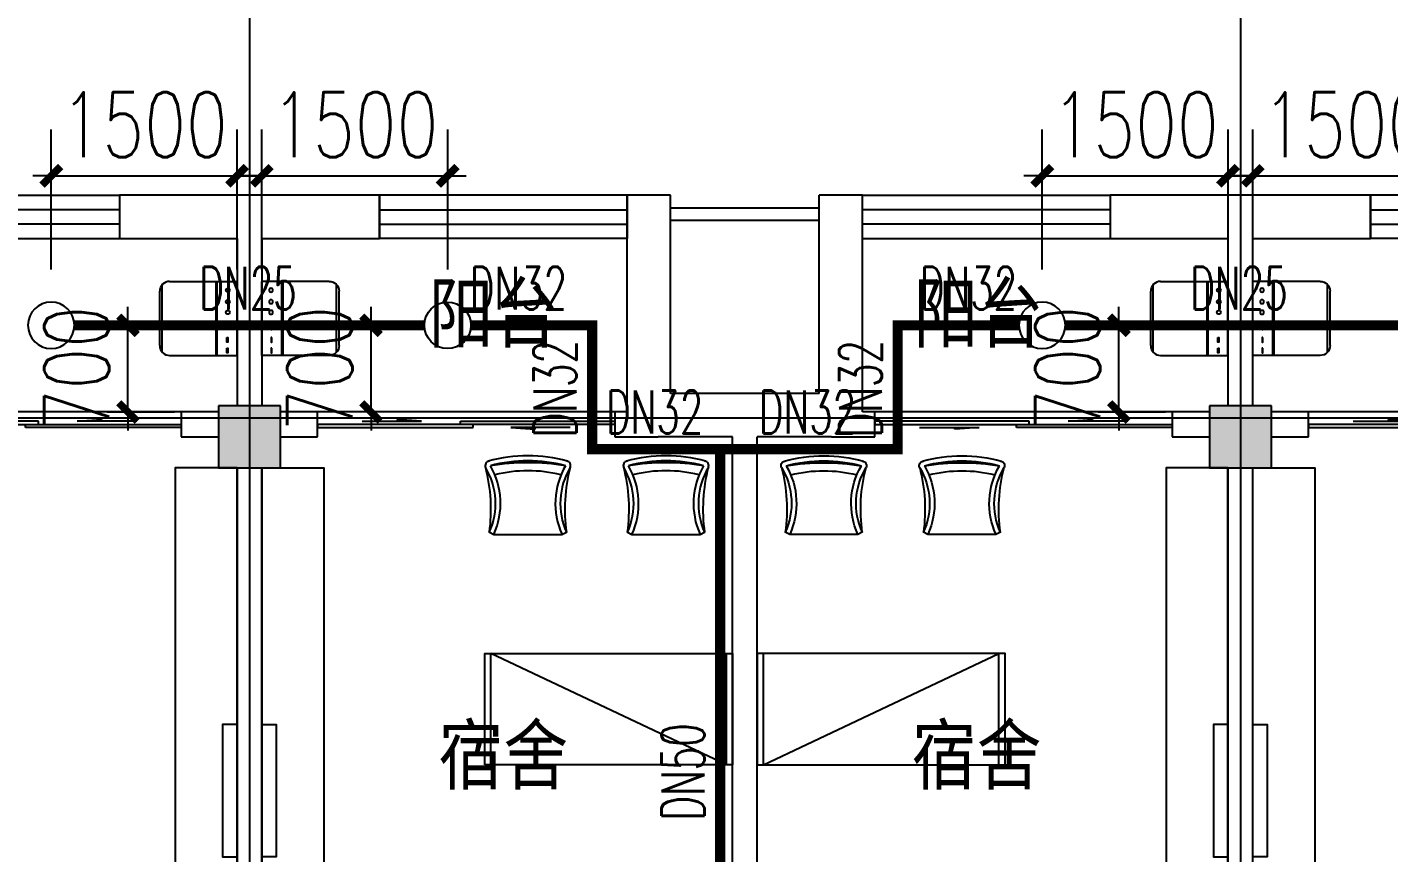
# Model space of a CAD drawing. Extents: x 0 to 2838408, y -923048 to 203859.
# Drawn here: x 2754969 to 2765960, y -334685 to -328018 of the extents above; entities that cross this region are included whole.
import ezdxf

# ---------------------------------------------------------------- set-up
doc = ezdxf.new("R2010")
doc.units = 0
doc.header["$LTSCALE"] = 1000
for name, color, linetype in [('A-Fixt', 81, 'Continuous'), ('COLUMN', 9, 'Continuous'), ('DOTE', 8, 'Continuous'), ('E2-栏杆', 92, 'Continuous'), ('EQUIP_喷头', 7, 'Continuous'), ('PIPE-喷淋', 6, 'Continuous'), ('PUB_HATCH', 8, 'Continuous'), ('PUB_TEXT', 7, 'Continuous'), ('TEXT_喷淋', 7, 'Continuous'), ('TWT_DIM', 3, 'Continuous'), ('WALL', 9, 'Continuous'), ('WINDOW', 4, 'Continuous'), ('XREF', 8, 'Continuous'), ('配景', 3, 'Continuous')]:
    doc.layers.add(name, color=color, linetype=linetype)
doc.styles.add('_TCH_DIM_T3', font='SIMPLEX', dxfattribs={"width": 0.75, "bigfont": 'HZTXT'})
doc.styles.add('_TWT_PIPEDN', font='SIMPLEX', dxfattribs={"width": 0.8, "height": 2.3, "bigfont": 'HZTXT'})
doc.styles.get("Standard").update_dxf_attribs({"font": 'geniso.shx', "bigfont": 'hztxt.shx'})
doc.dimstyles.new('_TWT_ARCH&&150', dxfattribs={"dimtxt": 525, "dimasz": 150, "dimexe": 375, "dimexo": 450, "dimgap": 150, "dimtad": 1, "dimdec": 0, "dimzin": 0, "dimdsep": 46, "dimtxsty": '_TCH_DIM_T3', "dimblk": 'ARCHTICK', "dimcen": 0.09, "dimclrt": 7, "dimazin": 2, "dimtfac": 1, "dimtdec": 0, "dimtix": 1, "dimtmove": 2, "dimatfit": 3, "dimfxl": 1, "dimtolj": 1, "dimtzin": 0, "dimarcsym": 0})

# ---------------------------------------------------------------- blocks, each defined once
blk = doc.blocks.new('单人床')
at = {"layer": 'A-Fixt'}
for p, q in [((47774, 13973), (48674, 13973)), ((47774, 12073), (48674, 13973)), ((47774, 12073), (48674, 12073))]:
    blk.add_line(p, q, dxfattribs=at)
blk.add_lwpolyline([(47774, 14023), (48674, 14023), (48674, 12023), (47774, 12023), (47774, 14023)], dxfattribs=at)
blk = doc.blocks.new('CH_AP01')
for p, q in [((-311, 17), (-275, 0)), ((-275, 0), (275, 0)), ((275, 0), (311, 17))]:
    blk.add_line(p, q)
for centre, radius, start, end in [((-307, 555), 37.8, 100.1859, 202.8359), ((0, -579), 1213, 74.7104, 105.2896), ((0, -579), 1173, 75.0287, 104.9713), ((0, -1278), 1857, 80.611, 99.389), ((-824, 250), 603, 335.5038, 30.2691), ((824, 250), 603, 149.7309, 204.4962), ((307, 555), 37.8, 337.1641, 79.8141), ((-1658, 202), 1360, 352.1659, 14.4283), ((-824, 250), 563, 335.5038, 31.0903), ((0, -579), 1093, 75.8767, 104.1233), ((824, 250), 563, 148.9097, 204.4962), ((1658, 202), 1360, 165.5717, 187.8341)]:
    blk.add_arc(centre, radius, start, end)
blk = doc.blocks.new('A$C61295E98')
at = {"color": 3}
for p, q in [((544, 598), (0, 598)), ((0, 598), (0, 0)), ((161, 598), (161, 0)), ((170, 0), (170, 598)), ((603, 572), (603, 26)), ((624, 518), (624, 80)), ((544, 0), (0, 0))]:
    blk.add_line(p, q, dxfattribs=at)
for points in [[(82, 540), (75, 540), (75, 577), (82, 577)], [(82, 453), (75, 453), (75, 490), (82, 490)], [(82, 353), (75, 353), (75, 389), (82, 389)]]:
    blk.add_lwpolyline(points, close=True, dxfattribs=at)
for centre in [(74, 250), (74, 164), (74, 71)]:
    blk.add_circle(centre, 15.7, dxfattribs=at)
for centre, start, end in [((544, 518), 360, 90), ((544, 80), 270, 0)]:
    blk.add_arc(centre, 80, start, end, dxfattribs=at)
blk = doc.blocks.new('宿舍')
at = {"layer": 'A-Fixt'}
for p, q in [((47854, 13802), (48354, 15702)), ((48354, 13802), (47854, 15702)), ((47854, 13802), (48354, 13802))]:
    blk.add_line(p, q, dxfattribs=at)
for points in [[(47854, 8602), (48354, 8602), (48354, 15702), (47854, 15702)], [(47854, 10676), (47970, 10676), (47970, 11743), (47854, 11743)]]:
    blk.add_lwpolyline(points, close=True, dxfattribs=at)
at = {"xscale": -1, "rotation": 90}
for p in [(63677, 60475), (63677, 58775)]:
    blk.add_blockref('单人床', p, dxfattribs=at)
at = {"layer": 'A-Fixt', "xscale": -1, "rotation": 180}
for p in [(50002, 9140), (51117, 9140)]:
    blk.add_blockref('CH_AP01', p, dxfattribs=at)
at = {"layer": '配景', "color": 252}
blk.add_blockref('A$C61295E98', (47854, 7097), dxfattribs=at)
blk = doc.blocks.new('$WINLIB2D$00000001')
at = {"color": 0}
for points in [[(-0.5, 0.5), (-0.5, -0.5)], [(-0.5, 0.5), (0.5, 0.5)], [(0.5, -0.5), (0.5, 0.5)], [(0.5, 0.1667), (-0.5, 0.1667)], [(0.5, -0.1667), (-0.5, -0.1667)], [(-0.5, -0.5), (0.5, -0.5)]]:
    blk.add_lwpolyline(points, dxfattribs=at)
blk = doc.blocks.new('$DorLib2D$00000131')
at = {"color": 0, "linetype": 'Continuous'}
for p, q in [((0.15, 0.125), (0.2319, 0.1973)), ((0.2319, 0.1973), (0.2319, 0.125)), ((-0.5, 0.125), (-0.5, 0)), ((0.0192, 0.125), (-0.5, 0.125)), ((0.0192, 0), (0.0192, 0.125)), ((0.35, 0.125), (0.15, 0.125)), ((-0.5, 0), (0.0192, 0)), ((-0.024, 0), (0.5, 0)), ((-0.024, -0.125), (-0.024, 0)), ((0.5, 0), (0.5, -0.125)), ((-0.35, -0.125), (-0.15, -0.125)), ((-0.2319, -0.1973), (-0.2319, -0.125)), ((-0.15, -0.125), (-0.2319, -0.1973)), ((0.5, -0.125), (-0.024, -0.125))]:
    blk.add_line(p, q, dxfattribs=at)
blk = doc.blocks.new('2F1')
at = {"layer": 'PUB_HATCH'}
for points in [[(2420466.7, -331075.2), (2420466.7, -331575.2), (2420966.7, -331575.2), (2420966.7, -331075.2)], [(2428466.7, -331075.2), (2428466.7, -331575.2), (2428966.7, -331575.2), (2428966.7, -331075.2)]]:
    blk.add_hatch(color=256, dxfattribs=at).paths.add_polyline_path(points)
at = {"layer": 'COLUMN'}
for p, q in [((2420466.7, -331075.2), (2420466.7, -331575.2)), ((2420966.7, -331075.2), (2420466.7, -331075.2)), ((2420966.7, -331575.2), (2420966.7, -331075.2)), ((2428466.7, -331075.2), (2428466.7, -331575.2)), ((2428966.7, -331075.2), (2428466.7, -331075.2)), ((2428966.7, -331575.2), (2428966.7, -331075.2)), ((2420466.7, -331575.2), (2420966.7, -331575.2)), ((2428466.7, -331575.2), (2428966.7, -331575.2))]:
    blk.add_line(p, q, dxfattribs=at)
at = {"layer": 'DOTE'}
for p, q in [((2420716.7, -327575.2), (2420716.7, -410775.2)), ((2428716.7, -327575.2), (2428716.7, -410775.2)), ((2453916.7, -331175.2), (2343216.7, -331175.2)), ((2453916.7, -331175.2), (2343216.7, -331175.2))]:
    blk.add_line(p, q, dxfattribs=at)
at = {"layer": 'E2-栏杆'}
for points in [[(2424116.7, -329475.2), (2425316.7, -329475.2)], [(2424116.7, -329575.2), (2425316.7, -329575.2)]]:
    blk.add_lwpolyline(points, dxfattribs=at)
at = {"layer": 'WALL'}
for p, q in [((2420716.7, -329375.2), (2419666.7, -329375.2)), ((2419666.7, -329375.2), (2419666.7, -329725.2)), ((2421766.7, -329375.2), (2420716.7, -329375.2)), ((2421766.7, -329725.2), (2421766.7, -329375.2)), ((2424116.7, -329375.2), (2423766.7, -329375.2)), ((2423766.7, -329375.2), (2423766.7, -329725.2)), ((2424116.7, -330975.2), (2424116.7, -329375.2)), ((2425316.7, -330975.2), (2425316.7, -329375.2)), ((2425666.7, -329375.2), (2425316.7, -329375.2)), ((2425666.7, -329725.2), (2425666.7, -329375.2)), ((2428716.7, -329375.2), (2427666.7, -329375.2)), ((2427666.7, -329375.2), (2427666.7, -329725.2)), ((2429766.7, -329375.2), (2428716.7, -329375.2)), ((2429766.7, -329725.2), (2429766.7, -329375.2)), ((2419666.7, -329725.2), (2420616.7, -329725.2)), ((2420616.7, -329725.2), (2420616.7, -331075.2)), ((2420816.7, -329725.2), (2421766.7, -329725.2)), ((2420816.7, -329725.2), (2420816.7, -331075.2)), ((2423766.7, -331125.2), (2423766.7, -329725.2)), ((2425666.7, -331125.2), (2425666.7, -329725.2)), ((2427666.7, -329725.2), (2428616.7, -329725.2)), ((2428616.7, -331075.2), (2428616.7, -329725.2)), ((2428816.7, -329725.2), (2429766.7, -329725.2)), ((2428816.7, -331075.2), (2428816.7, -329725.2)), ((2424716.7, -330975.2), (2424116.7, -330975.2)), ((2425316.7, -330975.2), (2424716.7, -330975.2)), ((2420466.7, -331125.2), (2420166.7, -331125.2)), ((2420166.7, -331125.2), (2420166.7, -331325.2)), ((2421266.7, -331125.2), (2420966.7, -331125.2)), ((2421266.7, -331325.2), (2421266.7, -331125.2)), ((2423766.7, -331125.2), (2423666.7, -331125.2)), ((2423666.7, -331125.2), (2423666.7, -331325.2)), ((2425766.7, -331125.2), (2425666.7, -331125.2)), ((2425766.7, -331325.2), (2425766.7, -331125.2)), ((2428466.7, -331125.2), (2428166.7, -331125.2)), ((2428166.7, -331125.2), (2428166.7, -331325.2)), ((2429266.7, -331125.2), (2428966.7, -331125.2)), ((2429266.7, -331325.2), (2429266.7, -331125.2)), ((2420166.7, -331325.2), (2420466.7, -331325.2)), ((2420966.7, -331325.2), (2421266.7, -331325.2)), ((2423666.7, -331325.2), (2424016.7, -331325.2)), ((2424616.7, -331325.2), (2424016.7, -331325.2)), ((2424616.7, -336275.2), (2424616.7, -331325.2)), ((2425416.7, -331325.2), (2424816.7, -331325.2)), ((2424816.7, -336275.2), (2424816.7, -331325.2)), ((2425416.7, -331325.2), (2425766.7, -331325.2)), ((2428166.7, -331325.2), (2428466.7, -331325.2)), ((2428966.7, -331325.2), (2429266.7, -331325.2)), ((2420616.7, -331575.2), (2420616.7, -336275.2)), ((2420816.7, -331575.2), (2420816.7, -336275.2)), ((2428616.7, -336275.2), (2428616.7, -331575.2)), ((2428816.7, -336275.2), (2428816.7, -331575.2))]:
    blk.add_line(p, q, dxfattribs=at)
at = {"layer": 'WINDOW'}
for p, q in [((2420166.7, -331125.2), (2417766.7, -331125.2)), ((2423666.7, -331125.2), (2421266.7, -331125.2)), ((2428166.7, -331125.2), (2425766.7, -331125.2)), ((2431666.7, -331125.2), (2429266.7, -331125.2))]:
    blk.add_line(p, q, dxfattribs=at)
at = {"rotation": 180}
for p in [(2468470.6, -322973.6), (2476470.6, -322973.6)]:
    blk.add_blockref('宿舍', p, dxfattribs=at)
at = {"xscale": -1, "rotation": 180}
for p in [(2372962.9, -322973.6), (2380962.9, -322973.6)]:
    blk.add_blockref('宿舍', p, dxfattribs=at)
at = {"layer": 'WINDOW', "xscale": 2000, "yscale": -350, "zscale": 2000}
blk.add_blockref('$WINLIB2D$00000001', (2418666.7, -329550.2), dxfattribs=at)
at = {"layer": 'WINDOW', "rotation": 180}
for name, p, xscale, yscale, zscale in [('$WINLIB2D$00000001', (2422766.7, -329550.2), 2000, 350, 2000), ('$WINLIB2D$00000001', (2426666.7, -329550.2), -2000, 350, -2000), ('$WINLIB2D$00000001', (2430766.7, -329550.2), 2000, 350, 2000), ('$DorLib2D$00000131', (2418966.7, -331225.2), -2400, -200, -2400), ('$DorLib2D$00000131', (2422466.7, -331225.2), 2400, -200, 2400), ('$DorLib2D$00000131', (2426966.7, -331225.2), -2400, -200, -2400), ('$DorLib2D$00000131', (2430466.7, -331225.2), 2400, -200, 2400)]:
    blk.add_blockref(name, p, dxfattribs=dict(at, xscale=xscale, yscale=yscale, zscale=zscale))
at = {"layer": 'PUB_TEXT'}
for s, p in [('阳台', (2422162.8, -330607.1)), ('阳台', (2426077.2, -330607.1)), ('宿舍', (2422241.3, -334174.9)), ('宿舍', (2426062.1, -334174.9))]:
    blk.add_text(s, height=525, dxfattribs=at).set_placement(p)
blk = doc.blocks.new('_ArchTick')
at = {"color": 0, "linetype": 'ByBlock', "const_width": 0.4}
blk.add_lwpolyline([(-0.5, -0.5), (0.5, 0.5)], dxfattribs=at)
blk = doc.blocks.new('*D1798')
at = {"layer": 'Defpoints', "color": 0, "linetype": 'ByBlock', "transparency": 16777216}
for p in [(2766363, -329218), (2764863, -330425), (2766363, -330425)]:
    blk.add_point(p, dxfattribs=at)
at = {"layer": 'TWT_DIM', "color": 0, "linetype": 'ByBlock', "lineweight": -2, "transparency": 16777216}
for p, q in [((2764863, -329975), (2764863, -328843)), ((2766363, -329975), (2766363, -328843)), ((2764863, -329218), (2764713, -329218)), ((2764863, -329218), (2766363, -329218)), ((2766363, -329218), (2766513, -329218))]:
    blk.add_line(p, q, dxfattribs=at)
at = {"layer": 'TWT_DIM', "color": 0, "linetype": 'ByBlock', "lineweight": -2, "transparency": 16777216, "xscale": 150, "yscale": 150, "zscale": 150}
blk.add_blockref('_ArchTick', (2764863, -329218), dxfattribs=at)
at = {"layer": 'TWT_DIM', "color": 0, "linetype": 'ByBlock', "lineweight": -2, "transparency": 16777216, "xscale": 150, "yscale": 150, "zscale": 150, "rotation": 180}
blk.add_blockref('_ArchTick', (2766363, -329218), dxfattribs=at)
at = {"layer": 'TWT_DIM', "color": 7, "linetype": 'ByBlock', "transparency": 16777216, "insert": (2765613, -328805), "char_height": 525, "attachment_point": 5, "style": '_TCH_DIM_T3'}
blk.add_mtext('\\A1;1500', dxfattribs=at)
blk = doc.blocks.new('*D1816')
at = {"layer": 'Defpoints', "color": 0, "linetype": 'ByBlock', "transparency": 16777216}
for p in [(2758363, -329218), (2756863, -330425), (2758363, -330425)]:
    blk.add_point(p, dxfattribs=at)
at = {"layer": 'TWT_DIM', "color": 0, "linetype": 'ByBlock', "lineweight": -2, "transparency": 16777216}
for p, q in [((2756863, -329975), (2756863, -328843)), ((2758363, -329975), (2758363, -328843)), ((2756863, -329218), (2756713, -329218)), ((2756863, -329218), (2758363, -329218)), ((2758363, -329218), (2758513, -329218))]:
    blk.add_line(p, q, dxfattribs=at)
at = {"layer": 'TWT_DIM', "color": 0, "linetype": 'ByBlock', "lineweight": -2, "transparency": 16777216, "xscale": 150, "yscale": 150, "zscale": 150}
blk.add_blockref('_ArchTick', (2756863, -329218), dxfattribs=at)
at = {"layer": 'TWT_DIM', "color": 0, "linetype": 'ByBlock', "lineweight": -2, "transparency": 16777216, "xscale": 150, "yscale": 150, "zscale": 150, "rotation": 180}
blk.add_blockref('_ArchTick', (2758363, -329218), dxfattribs=at)
at = {"layer": 'TWT_DIM', "color": 7, "linetype": 'ByBlock', "transparency": 16777216, "insert": (2757613, -328805), "char_height": 525, "attachment_point": 5, "style": '_TCH_DIM_T3'}
blk.add_mtext('\\A1;1500', dxfattribs=at)
blk = doc.blocks.new('*D1817')
at = {"layer": 'Defpoints', "color": 0, "linetype": 'ByBlock', "transparency": 16777216}
for p in [(2757744, -330425), (2758363, -330425), (2758363, -331125)]:
    blk.add_point(p, dxfattribs=at)
at = {"layer": 'TWT_DIM', "color": 0, "linetype": 'ByBlock', "lineweight": -2, "transparency": 16777216}
for p, q in [((2757744, -330425), (2757744, -330275)), ((2757913, -330425), (2757369, -330425)), ((2757744, -331125), (2757744, -330425)), ((2757913, -331125), (2757369, -331125)), ((2757744, -331125), (2757744, -331275))]:
    blk.add_line(p, q, dxfattribs=at)
at = {"layer": 'TWT_DIM', "color": 0, "linetype": 'ByBlock', "lineweight": -2, "transparency": 16777216, "xscale": 150, "yscale": 150, "zscale": 150}
for p, rotation in [((2757744, -330425), 270), ((2757744, -331125), 90)]:
    blk.add_blockref('_ArchTick', p, dxfattribs=dict(at, rotation=rotation))
at = {"layer": 'TWT_DIM', "color": 7, "linetype": 'ByBlock', "transparency": 16777216, "insert": (2757331, -330775), "char_height": 525, "attachment_point": 5, "rotation": 90, "style": '_TCH_DIM_T3'}
blk.add_mtext('\\A1;700', dxfattribs=at)
blk = doc.blocks.new('*D1820')
at = {"layer": 'Defpoints', "color": 0, "linetype": 'ByBlock', "transparency": 16777216}
for p in [(2764663, -329218), (2763163, -330425), (2764663, -330425)]:
    blk.add_point(p, dxfattribs=at)
at = {"layer": 'TWT_DIM', "color": 0, "linetype": 'ByBlock', "lineweight": -2, "transparency": 16777216}
for p, q in [((2763163, -329975), (2763163, -328843)), ((2764663, -329975), (2764663, -328843)), ((2763163, -329218), (2763013, -329218)), ((2763163, -329218), (2764663, -329218)), ((2764663, -329218), (2764813, -329218))]:
    blk.add_line(p, q, dxfattribs=at)
at = {"layer": 'TWT_DIM', "color": 0, "linetype": 'ByBlock', "lineweight": -2, "transparency": 16777216, "xscale": 150, "yscale": 150, "zscale": 150}
blk.add_blockref('_ArchTick', (2763163, -329218), dxfattribs=at)
at = {"layer": 'TWT_DIM', "color": 0, "linetype": 'ByBlock', "lineweight": -2, "transparency": 16777216, "xscale": 150, "yscale": 150, "zscale": 150, "rotation": 180}
blk.add_blockref('_ArchTick', (2764663, -329218), dxfattribs=at)
at = {"layer": 'TWT_DIM', "color": 7, "linetype": 'ByBlock', "transparency": 16777216, "insert": (2763913, -328805), "char_height": 525, "attachment_point": 5, "style": '_TCH_DIM_T3'}
blk.add_mtext('\\A1;1500', dxfattribs=at)
blk = doc.blocks.new('*D1821')
at = {"layer": 'Defpoints', "color": 0, "linetype": 'ByBlock', "transparency": 16777216}
for p in [(2763163, -330425), (2763782, -330425), (2763163, -331125)]:
    blk.add_point(p, dxfattribs=at)
at = {"layer": 'TWT_DIM', "color": 0, "linetype": 'ByBlock', "lineweight": -2, "transparency": 16777216}
for p, q in [((2763782, -330425), (2763782, -330275)), ((2763613, -330425), (2764157, -330425)), ((2763782, -331125), (2763782, -330425)), ((2763613, -331125), (2764157, -331125)), ((2763782, -331125), (2763782, -331275))]:
    blk.add_line(p, q, dxfattribs=at)
at = {"layer": 'TWT_DIM', "color": 0, "linetype": 'ByBlock', "lineweight": -2, "transparency": 16777216, "xscale": 150, "yscale": 150, "zscale": 150}
for p, rotation in [((2763782, -330425), 270), ((2763782, -331125), 90)]:
    blk.add_blockref('_ArchTick', p, dxfattribs=dict(at, rotation=rotation))
at = {"layer": 'TWT_DIM', "color": 7, "linetype": 'ByBlock', "transparency": 16777216, "insert": (2763369, -330775), "char_height": 525, "attachment_point": 5, "rotation": 90, "style": '_TCH_DIM_T3'}
blk.add_mtext('\\A1;700', dxfattribs=at)
blk = doc.blocks.new('*D1834')
at = {"layer": 'Defpoints', "color": 0, "linetype": 'ByBlock', "transparency": 16777216}
for p in [(2756663, -329218), (2755163, -330425), (2756663, -330425)]:
    blk.add_point(p, dxfattribs=at)
at = {"layer": 'TWT_DIM', "color": 0, "linetype": 'ByBlock', "lineweight": -2, "transparency": 16777216}
for p, q in [((2755163, -329975), (2755163, -328843)), ((2756663, -329975), (2756663, -328843)), ((2755163, -329218), (2755013, -329218)), ((2755163, -329218), (2756663, -329218)), ((2756663, -329218), (2756813, -329218))]:
    blk.add_line(p, q, dxfattribs=at)
at = {"layer": 'TWT_DIM', "color": 0, "linetype": 'ByBlock', "lineweight": -2, "transparency": 16777216, "xscale": 150, "yscale": 150, "zscale": 150}
blk.add_blockref('_ArchTick', (2755163, -329218), dxfattribs=at)
at = {"layer": 'TWT_DIM', "color": 0, "linetype": 'ByBlock', "lineweight": -2, "transparency": 16777216, "xscale": 150, "yscale": 150, "zscale": 150, "rotation": 180}
blk.add_blockref('_ArchTick', (2756663, -329218), dxfattribs=at)
at = {"layer": 'TWT_DIM', "color": 7, "linetype": 'ByBlock', "transparency": 16777216, "insert": (2755913, -328805), "char_height": 525, "attachment_point": 5, "style": '_TCH_DIM_T3'}
blk.add_mtext('\\A1;1500', dxfattribs=at)
blk = doc.blocks.new('*D1835')
at = {"layer": 'Defpoints', "color": 0, "linetype": 'ByBlock', "transparency": 16777216}
for p in [(2755163, -330425), (2755782, -330425), (2755163, -331125)]:
    blk.add_point(p, dxfattribs=at)
at = {"layer": 'TWT_DIM', "color": 0, "linetype": 'ByBlock', "lineweight": -2, "transparency": 16777216}
for p, q in [((2755782, -330425), (2755782, -330275)), ((2755613, -330425), (2756157, -330425)), ((2755782, -331125), (2755782, -330425)), ((2755613, -331125), (2756157, -331125)), ((2755782, -331125), (2755782, -331275))]:
    blk.add_line(p, q, dxfattribs=at)
at = {"layer": 'TWT_DIM', "color": 0, "linetype": 'ByBlock', "lineweight": -2, "transparency": 16777216, "xscale": 150, "yscale": 150, "zscale": 150}
for p, rotation in [((2755782, -330425), 270), ((2755782, -331125), 90)]:
    blk.add_blockref('_ArchTick', p, dxfattribs=dict(at, rotation=rotation))
at = {"layer": 'TWT_DIM', "color": 7, "linetype": 'ByBlock', "transparency": 16777216, "insert": (2755369, -330775), "char_height": 525, "attachment_point": 5, "rotation": 90, "style": '_TCH_DIM_T3'}
blk.add_mtext('\\A1;700', dxfattribs=at)
blk = doc.blocks.new('$TwtSys$00000125')
blk.add_circle((0, 0, 0), 1)

msp = doc.modelspace()

# ---------------------------------------------------------------- hatches: boundary and pattern name
at = {"layer": 'PIPE-喷淋', "linetype": 'ByBlock'}
for points in [[(2759529.3, -330425.2), (2759570.6, -330425.2), (2759570.6, -330384)], [(2759529.3, -330425.2), (2759529.3, -330384), (2759570.6, -330384)], [(2761995.8, -330425.2), (2761954.5, -330425.2), (2761954.5, -330384)], [(2761995.8, -330425.2), (2761995.8, -330384), (2761954.5, -330384)], [(2759529.3, -331425.2), (2759529.3, -331466.5), (2759488.1, -331466.5)], [(2759529.3, -331425.2), (2759488.1, -331425.2), (2759488.1, -331466.5)], [(2761995.8, -331425.2), (2761995.8, -331466.5), (2762037, -331466.5)], [(2761995.8, -331425.2), (2762037, -331425.2), (2762037, -331466.5)]]:
    msp.add_hatch(color=256, dxfattribs=at).paths.add_polyline_path(points)

# ---------------------------------------------------------------- linework, layer by layer
at = {"layer": 'PIPE-喷淋', "linetype": 'ByBlock', "ltscale": 1.5, "const_width": 82.5}
for points in [[(2755350, -330425.2), (2758175, -330425.2)], [(2759529.3, -330425.2), (2758550, -330425.2)], [(2759529.3, -331425.2), (2759529.3, -330425.2)], [(2761995.8, -331425.2), (2761995.8, -330425.2)], [(2761995.8, -330425.2), (2762975, -330425.2)], [(2763350, -330425.2), (2766175, -330425.2)], [(2760562.5, -331425.2), (2759529.3, -331425.2)], [(2760562.5, -336614.7), (2760562.5, -331425.2)], [(2760562.5, -331425.2), (2761995.8, -331425.2)]]:
    msp.add_lwpolyline(points, dxfattribs=at)

# ---------------------------------------------------------------- block references
at = {"layer": 'EQUIP_喷头', "linetype": 'ByBlock', "xscale": 187.5, "yscale": -187.5, "zscale": 187.5, "rotation": 180}
for p in [(2755162.5, -330425.2), (2763162.5, -330425.2)]:
    msp.add_blockref('$TwtSys$00000125', p, dxfattribs=at)
at = {"layer": 'EQUIP_喷头', "linetype": 'ByBlock', "xscale": 187.5, "yscale": 187.5, "zscale": 187.5}
msp.add_blockref('$TwtSys$00000125', (2758362.5, -330425.2), dxfattribs=at)
at = {"layer": 'XREF'}
msp.add_blockref('2F1', (336045.8, 0), dxfattribs=at)

# ---------------------------------------------------------------- texts
at = {"layer": 'TEXT_喷淋', "color": 251, "linetype": 'ByBlock', "style": '_TWT_PIPEDN', "width": 0.64}
for s, p in [('DN25', (2756357.7, -330297.7)), ('DN32', (2758541.1, -330297.7)), ('DN32', (2762174.4, -330297.7)), ('DN25', (2764357.7, -330297.7)), ('DN32', (2759641.1, -331297.7)), ('DN32', (2760874.4, -331297.7))]:
    msp.add_text(s, height=345, dxfattribs=at).set_placement(p)
for s, p in [('DN32', (2759401.8, -331330)), ('DN32', (2761868.3, -331330)), ('DN50', (2760435, -334424.8))]:
    msp.add_text(s, height=345, rotation=90, dxfattribs=at).set_placement(p)

# ---------------------------------------------------------------- dimensions: what is measured, and where the dimension line sits
at = {"layer": 'TWT_DIM', "linetype": 'ByBlock'}
for p1, p2, distance, picture, middle in [((2755162.5, -330425.2), (2756662.5, -330425.2), 1207.4, '*D1834', (2755912.5, -328805.3)), ((2756862.5, -330425.2), (2758362.5, -330425.2), 1207.4, '*D1816', (2757612.5, -328805.3)), ((2763162.5, -330425.2), (2764662.5, -330425.2), 1207.4, '*D1820', (2763912.5, -328805.3)), ((2764862.5, -330425.2), (2766362.5, -330425.2), 1207.4, '*D1798', (2765612.5, -328805.3)), ((2755162.5, -331125.2), (2755162.5, -330425.2), -619, '*D1835', (2755369, -330775.2)), ((2758362.5, -331125.2), (2758362.5, -330425.2), 619, '*D1817', (2757331, -330775.2)), ((2763162.5, -331125.2), (2763162.5, -330425.2), -619, '*D1821', (2763369, -330775.2))]:
    dim = msp.add_aligned_dim(p1=p1, p2=p2, distance=distance, dimstyle='_TWT_ARCH&&150', dxfattribs=at)
    dim.commit()
    dim.dimension.update_dxf_attribs({"geometry": picture, "text_midpoint": middle})

doc.saveas('drawing.dxf')
